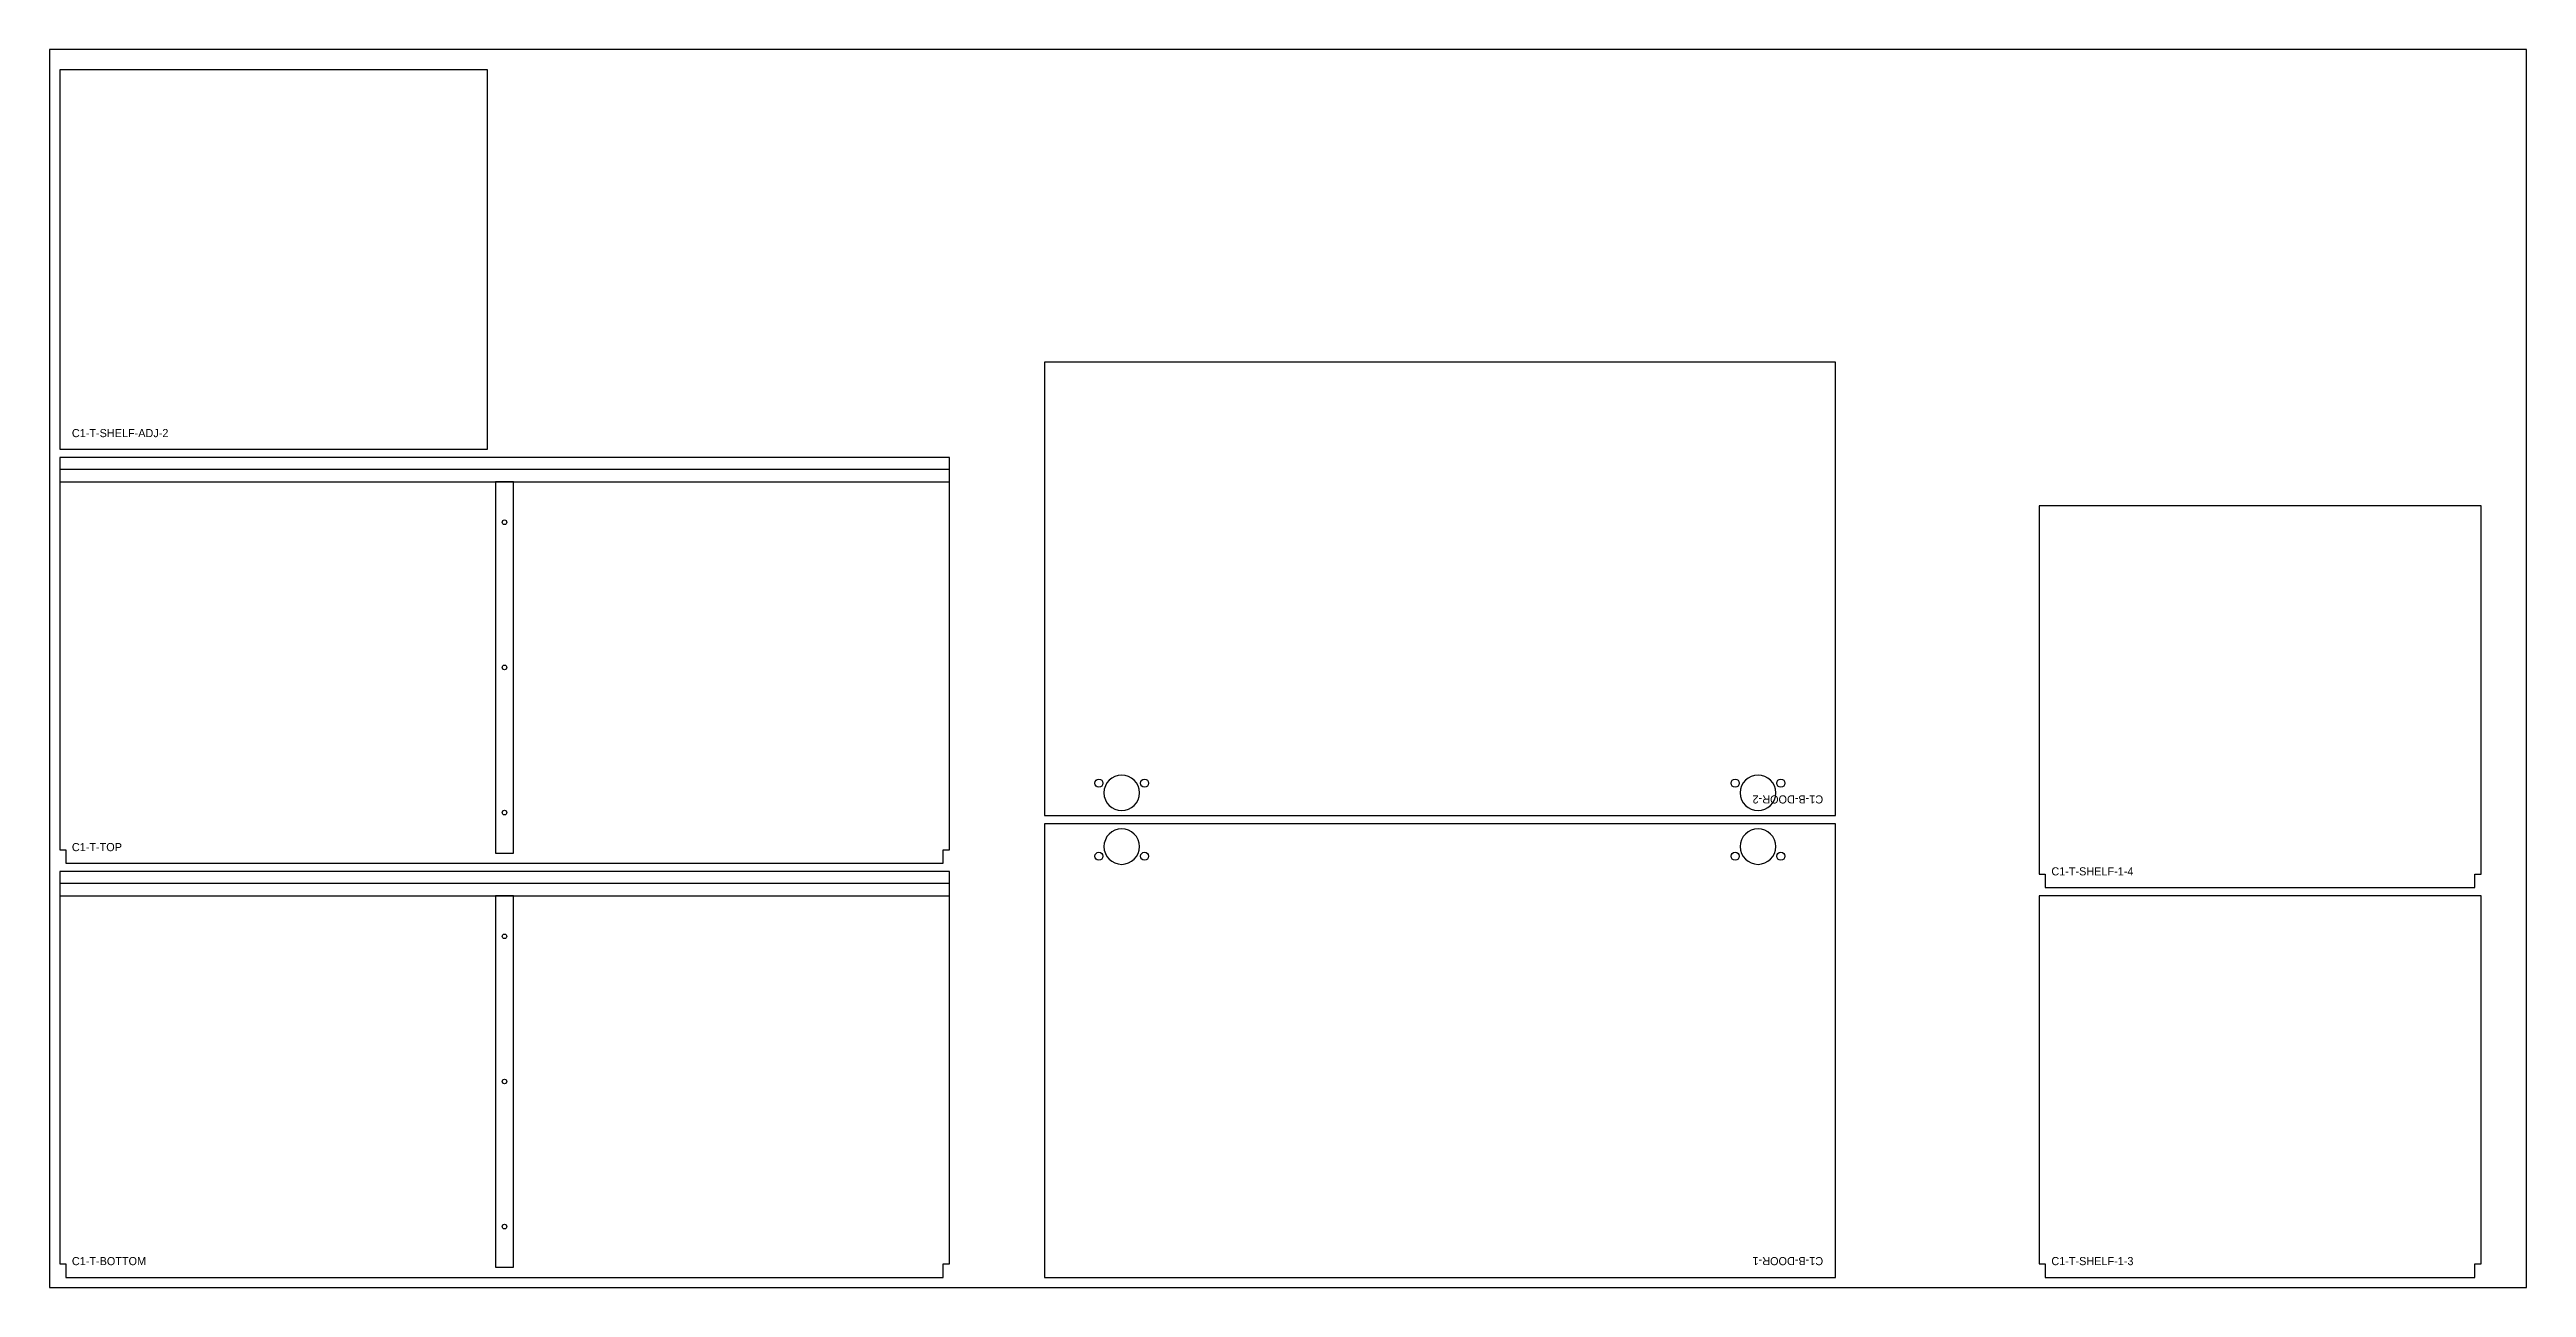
# Model space of a CAD drawing. Header units: millimetres. Extents: x 0 to 2440, y 0 to 1220.
import ezdxf

# ---------------------------------------------------------------- set-up
doc = ezdxf.new("R2010")
doc.units = ezdxf.units.MM
for name, color, linetype in [('DRILL_4.5_THRU', 5, 'CONTINUOUS'), ('DRILL_8_D12', 5, 'CONTINUOUS'), ('LABEL', 8, 'CONTINUOUS'), ('OUTLINE', 7, 'CONTINUOUS'), ('POCKET_D13', 3, 'CONTINUOUS'), ('POCKET_D6', 3, 'CONTINUOUS'), ('SHEET', 8, 'CONTINUOUS')]:
    doc.layers.add(name, color=color, linetype=linetype)

msp = doc.modelspace()

# ---------------------------------------------------------------- linework, layer by layer
at = {"layer": 'DRILL_4.5_THRU'}
for centre in [(448.2, 754.1), (448.2, 611.05), (448.2, 468), (448.2, 346.1), (448.2, 203.05), (448.2, 60)]:
    msp.add_circle(centre, 2.25, dxfattribs=at)
at = {"layer": 'DRILL_8_D12'}
for centre in [(1033.7, 497), (1078.7, 497), (1660.5, 497), (1705.5, 497), (1033.7, 425), (1078.7, 425), (1660.5, 425), (1705.5, 425)]:
    msp.add_circle(centre, 4, dxfattribs=at)
at = {"layer": 'OUTLINE'}
for points in [[(10, 826), (431.3, 826), (431.3, 1200.1), (10, 1200.1)], [(1759.2, 465), (1759.2, 912), (980, 912), (980, 465)], [(10, 431.15), (16, 431.15), (16, 418), (880.4, 418), (880.4, 431.15), (886.4, 431.15), (886.4, 818), (10, 818)], [(1960, 407.25), (1966, 407.25), (1966, 394.1), (2389.3, 394.1), (2389.3, 407.25), (2395.3, 407.25), (2395.3, 770.2), (1960, 770.2)], [(1759.2, 10), (1759.2, 457), (980, 457), (980, 10)], [(10, 23.15), (16, 23.15), (16, 10), (880.4, 10), (880.4, 23.15), (886.4, 23.15), (886.4, 410), (10, 410)], [(1960, 23.15), (1966, 23.15), (1966, 10), (2389.3, 10), (2389.3, 23.15), (2395.3, 23.15), (2395.3, 386.1), (1960, 386.1)]]:
    msp.add_lwpolyline(points, close=True, dxfattribs=at)
at = {"layer": 'POCKET_D13'}
for points in [[(1056.2, 470, 1), (1056.2, 505, 1)], [(1683, 470, 1), (1683, 505, 1)], [(1056.2, 417, 1), (1056.2, 452, 1)], [(1683, 417, 1), (1683, 452, 1)]]:
    msp.add_lwpolyline(points, format="xyb", close=True, dxfattribs=at)
at = {"layer": 'POCKET_D6'}
for points in [[(10, 794.025), (886.4, 794.025), (886.4, 806.075), (10, 806.075)], [(439.225, 428), (457.175, 428), (457.175, 794.1), (439.225, 794.1)], [(10, 386.025), (886.4, 386.025), (886.4, 398.075), (10, 398.075)], [(439.225, 20), (457.175, 20), (457.175, 386.1), (439.225, 386.1)]]:
    msp.add_lwpolyline(points, close=True, dxfattribs=at)
at = {"layer": 'SHEET'}
msp.add_lwpolyline([(0, 0), (2440, 0), (2440, 1220), (0, 1220)], close=True, dxfattribs=at)

# ---------------------------------------------------------------- texts
at = {"layer": 'LABEL'}
for s, p in [('C1-T-SHELF-ADJ-2', (22, 838)), ('C1-T-TOP', (22, 430)), ('C1-T-SHELF-1-4', (1972, 406.1)), ('C1-T-BOTTOM', (22, 22)), ('C1-T-SHELF-1-3', (1972, 22))]:
    msp.add_text(s, height=8, dxfattribs=at).set_placement(p)
for s, p in [('C1-B-DOOR-2', (1747.2, 485)), ('C1-B-DOOR-1', (1747.2, 30))]:
    msp.add_text(s, height=8, rotation=180, dxfattribs=at).set_placement(p)

doc.saveas('drawing.dxf')
